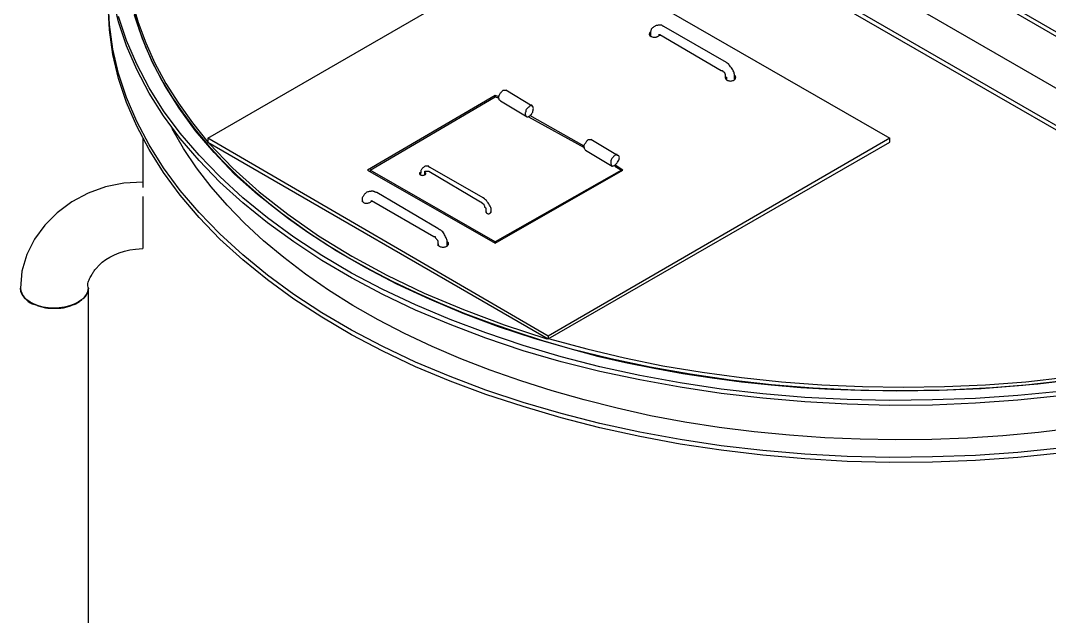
# Model space of a CAD drawing. Header units: metres. Extents: x 20 to 415, y 5 to 292.
# Drawn here: x 186.17 to 199.15, y 120.33 to 127.85 of the extents above; entities that cross this region are included whole.
import ezdxf

# ---------------------------------------------------------------- set-up
doc = ezdxf.new("R2010")
doc.units = ezdxf.units.M
doc.layers.add('ОБОРУДОВАНИЕ', color=8, linetype='Continuous')

msp = doc.modelspace()

# ---------------------------------------------------------------- linework, layer by layer
at = {"layer": 'ОБОРУДОВАНИЕ'}
for points in [[(188.217, 134.055), (203.303, 125.356)], [(203.252, 125.322), (188.217, 134.005)], [(203.135, 124.736), (188.619, 133.117)], [(203.135, 124.266), (189.876, 131.927)], [(203.135, 124.216), (189.96, 131.809)], [(187.479, 128.876), (187.49, 128.61), (187.523, 128.345), (187.578, 128.082), (187.653, 127.821), (187.75, 127.562), (187.867, 127.306), (188.004, 127.052), (188.162, 126.802), (188.339, 126.555), (188.535, 126.311)], [(188.535, 126.362), (192.826, 128.842)], [(192.826, 128.842), (197.134, 126.362)], [(199.277, 122.449), (198.747, 122.395), (198.212, 122.358), (197.671, 122.339), (197.133, 122.333), (196.596, 122.344), (196.062, 122.373), (195.532, 122.419), (195.008, 122.481), (194.489, 122.56), (193.979, 122.654), (193.478, 122.763), (192.987, 122.887), (192.508, 123.026), (192.039, 123.183), (191.588, 123.354), (191.154, 123.537), (190.74, 123.732), (190.346, 123.94), (189.971, 124.159), (189.617, 124.391), (189.285, 124.634), (188.974, 124.889), (188.686, 125.155), (188.423, 125.425), (188.186, 125.703), (187.976, 125.987), (187.792, 126.278), (187.637, 126.573), (187.508, 126.873), (187.408, 127.177), (187.336, 127.484), (187.293, 127.794), (187.278, 128.105)], [(199.277, 123.11), (198.747, 123.055), (198.212, 123.016), (197.671, 122.992), (197.133, 122.99), (196.596, 123.004), (196.062, 123.034), (195.532, 123.08), (195.008, 123.141), (194.489, 123.218), (193.979, 123.311), (193.478, 123.418), (192.987, 123.541), (192.508, 123.68), (192.039, 123.838), (191.588, 124.009), (191.154, 124.193), (190.74, 124.39), (190.346, 124.6), (189.971, 124.82), (189.617, 125.052), (189.285, 125.294), (188.974, 125.547), (188.686, 125.808), (188.423, 126.079), (188.186, 126.357), (187.976, 126.641), (187.792, 126.931), (187.637, 127.227), (187.508, 127.527), (187.408, 127.831), (187.336, 128.138)], [(199.277, 122.389), (198.747, 122.334), (198.212, 122.295), (197.671, 122.272), (197.133, 122.27), (196.596, 122.284), (196.062, 122.314), (195.532, 122.36), (195.008, 122.423), (194.489, 122.501), (193.979, 122.596), (193.478, 122.706), (192.987, 122.833), (192.508, 122.976), (192.039, 123.129), (191.588, 123.297), (191.154, 123.478), (190.74, 123.673), (190.346, 123.881), (189.971, 124.101), (189.617, 124.332), (189.285, 124.574), (188.974, 124.826), (188.686, 125.088), (188.423, 125.362), (188.186, 125.642), (187.976, 125.928), (187.792, 126.218), (187.637, 126.512), (187.508, 126.811), (187.408, 127.113), (187.336, 127.419), (187.293, 127.727), (187.278, 128.038)], [(187.599, 127.945), (187.666, 127.728), (187.747, 127.513), (187.843, 127.3), (187.954, 127.09), (188.078, 126.883), (188.217, 126.68), (188.369, 126.476), (188.535, 126.276), (188.713, 126.081), (188.904, 125.89), (189.108, 125.704), (189.324, 125.523), (189.552, 125.347), (189.793, 125.177), (190.047, 125.012), (190.312, 124.853), (190.584, 124.7), (190.867, 124.553), (191.159, 124.413), (191.461, 124.279), (191.773, 124.151), (192.092, 124.03), (192.42, 123.916), (192.755, 123.808), (193.098, 123.707), (193.447, 123.613), (193.801, 123.531), (194.16, 123.458), (194.523, 123.393), (194.891, 123.336), (195.261, 123.288), (195.635, 123.248), (196.011, 123.217), (196.389, 123.195), (196.769, 123.181), (197.151, 123.177)], [(199.277, 123.166), (198.747, 123.114), (198.212, 123.078), (197.671, 123.06), (197.133, 123.053), (196.596, 123.063), (196.062, 123.091), (195.532, 123.135), (195.008, 123.196), (194.489, 123.273), (193.979, 123.367), (193.478, 123.477), (192.987, 123.604), (192.508, 123.747), (192.039, 123.904), (191.588, 124.074), (191.154, 124.257), (190.74, 124.453), (190.346, 124.66), (189.971, 124.88), (189.617, 125.112), (189.285, 125.355), (188.974, 125.609), (188.686, 125.876), (188.423, 126.146), (188.186, 126.424), (187.976, 126.708), (187.792, 126.998), (187.637, 127.294), (187.508, 127.594), (187.408, 127.898)], [(199.331, 123.298), (198.811, 123.241), (198.285, 123.2), (197.754, 123.177), (197.222, 123.17), (196.692, 123.181), (196.165, 123.207), (195.642, 123.25), (195.125, 123.309), (194.614, 123.383), (194.111, 123.473), (193.617, 123.578), (193.132, 123.697), (192.659, 123.831), (192.199, 123.983), (191.755, 124.15), (191.327, 124.329), (190.917, 124.521), (190.526, 124.725), (190.153, 124.941), (189.801, 125.168), (189.469, 125.405), (189.159, 125.652), (188.871, 125.909), (188.612, 126.179), (188.378, 126.455), (188.171, 126.738), (187.99, 127.025), (187.836, 127.317), (187.708, 127.613), (187.609, 127.913)], [(194.117, 127.703), (194.113, 127.698), (194.109, 127.694), (194.106, 127.691), (194.104, 127.688), (194.103, 127.686), (194.102, 127.683), (194.101, 127.681), (194.101, 127.677), (194.1, 127.674), (194.1, 127.669)], [(194.1, 127.669), (194.101, 127.664), (194.104, 127.659), (194.109, 127.654), (194.114, 127.65), (194.121, 127.646), (194.129, 127.643), (194.138, 127.64), (194.148, 127.637), (194.157, 127.636), (194.167, 127.636), (194.177, 127.636), (194.186, 127.637), (194.194, 127.64), (194.201, 127.643), (194.207, 127.646), (194.213, 127.65), (194.219, 127.654), (194.224, 127.659), (194.229, 127.664), (194.234, 127.669)], [(194.285, 127.77), (194.28, 127.77), (194.276, 127.771), (194.273, 127.773), (194.271, 127.775), (194.268, 127.778), (194.265, 127.78), (194.263, 127.783), (194.26, 127.785), (194.256, 127.786), (194.251, 127.786), (194.241, 127.786), (194.231, 127.786), (194.222, 127.786), (194.212, 127.785), (194.203, 127.784), (194.195, 127.783), (194.187, 127.781), (194.179, 127.778), (194.173, 127.774), (194.167, 127.77), (194.158, 127.765), (194.149, 127.759), (194.142, 127.754), (194.135, 127.748), (194.13, 127.742), (194.125, 127.736), (194.122, 127.729), (194.119, 127.721), (194.118, 127.712), (194.117, 127.703), (194.117, 127.698), (194.117, 127.694), (194.117, 127.691), (194.117, 127.688), (194.117, 127.686), (194.117, 127.683), (194.117, 127.681), (194.117, 127.677), (194.117, 127.674), (194.117, 127.669)], [(194.117, 127.669), (194.117, 127.652)], [(194.218, 127.669), (194.218, 127.669), (194.218, 127.669), (194.22, 127.669), (194.221, 127.669), (194.224, 127.669), (194.226, 127.669), (194.229, 127.669), (194.231, 127.669), (194.233, 127.669), (194.234, 127.669), (194.234, 127.669)], [(194.234, 127.652), (194.234, 127.669)], [(194.234, 127.669), (195.006, 127.216)], [(195.073, 127.317), (194.285, 127.77)], [(195.173, 127.116), (195.173, 127.121), (195.173, 127.126), (195.173, 127.131), (195.173, 127.136), (195.173, 127.141), (195.173, 127.146), (195.173, 127.151), (195.173, 127.156), (195.173, 127.161), (195.173, 127.166), (195.172, 127.177), (195.169, 127.188), (195.165, 127.2), (195.159, 127.212), (195.152, 127.225), (195.144, 127.237), (195.135, 127.25), (195.126, 127.262), (195.116, 127.273), (195.106, 127.284), (195.106, 127.288), (195.104, 127.292), (195.102, 127.295), (195.099, 127.298), (195.096, 127.3), (195.092, 127.303), (195.087, 127.306), (195.082, 127.309), (195.078, 127.313), (195.073, 127.317)], [(195.006, 127.216), (195.006, 127.216), (195.007, 127.216), (195.009, 127.216), (195.011, 127.216), (195.014, 127.216), (195.016, 127.216), (195.019, 127.216), (195.021, 127.216), (195.022, 127.216), (195.022, 127.216), (195.023, 127.212), (195.024, 127.208), (195.026, 127.205), (195.028, 127.203), (195.031, 127.202), (195.033, 127.201), (195.036, 127.2), (195.037, 127.2), (195.039, 127.2), (195.039, 127.2), (195.044, 127.195), (195.047, 127.19), (195.05, 127.185), (195.052, 127.18), (195.054, 127.175), (195.055, 127.17), (195.055, 127.164), (195.056, 127.159), (195.056, 127.154), (195.056, 127.149), (195.056, 127.145), (195.057, 127.141), (195.059, 127.138), (195.062, 127.136), (195.064, 127.135), (195.067, 127.134), (195.069, 127.133), (195.071, 127.133), (195.072, 127.133), (195.073, 127.133), (195.073, 127.132), (195.073, 127.131), (195.073, 127.129), (195.073, 127.127), (195.073, 127.124), (195.073, 127.122), (195.073, 127.12), (195.073, 127.118), (195.073, 127.116), (195.073, 127.116)], [(195.056, 127.149), (195.056, 127.145), (195.056, 127.141), (195.056, 127.138), (195.056, 127.136), (195.056, 127.135), (195.056, 127.134), (195.056, 127.133), (195.056, 127.133), (195.056, 127.133), (195.056, 127.133)], [(195.19, 127.133), (195.19, 127.133), (195.19, 127.134), (195.189, 127.136), (195.189, 127.139), (195.188, 127.141), (195.186, 127.144), (195.184, 127.146), (195.181, 127.148), (195.178, 127.149), (195.173, 127.149)], [(195.056, 127.133), (195.057, 127.123), (195.059, 127.115), (195.064, 127.107), (195.07, 127.1), (195.077, 127.095), (195.085, 127.09), (195.094, 127.087), (195.103, 127.084), (195.113, 127.083), (195.123, 127.082), (195.133, 127.083), (195.143, 127.084), (195.152, 127.087), (195.161, 127.09), (195.169, 127.095), (195.176, 127.1), (195.182, 127.107), (195.186, 127.115), (195.189, 127.123), (195.19, 127.133)], [(195.073, 127.116), (195.073, 127.099)], [(195.173, 127.099), (195.173, 127.116)], [(192.156, 126.898), (190.547, 125.959)], [(192.156, 126.898), (192.156, 126.881)], [(192.206, 126.881), (192.156, 126.898)], [(192.223, 126.831), (192.218, 126.836), (192.213, 126.841), (192.209, 126.847), (192.205, 126.852), (192.202, 126.858), (192.2, 126.865), (192.199, 126.872), (192.2, 126.88), (192.202, 126.888), (192.206, 126.898), (192.207, 126.904), (192.21, 126.91), (192.214, 126.917), (192.219, 126.924), (192.225, 126.932), (192.232, 126.939), (192.238, 126.946), (192.245, 126.953), (192.251, 126.959), (192.257, 126.965)], [(192.257, 126.965), (192.262, 126.965), (192.266, 126.965), (192.271, 126.965), (192.276, 126.965), (192.28, 126.965), (192.283, 126.965), (192.286, 126.965), (192.288, 126.965), (192.29, 126.965), (192.29, 126.965)], [(192.625, 126.764), (192.29, 126.965)], [(190.58, 125.959), (192.156, 126.881)], [(192.156, 126.881), (192.206, 126.864)], [(192.223, 126.831), (192.558, 126.63)], [(192.592, 126.764), (192.586, 126.759), (192.58, 126.754), (192.574, 126.748), (192.567, 126.743), (192.56, 126.737), (192.554, 126.73), (192.549, 126.723), (192.545, 126.715), (192.543, 126.706), (192.542, 126.697), (192.538, 126.687), (192.535, 126.679), (192.535, 126.671), (192.535, 126.664), (192.537, 126.657), (192.54, 126.651), (192.544, 126.645), (192.549, 126.64), (192.553, 126.635), (192.558, 126.63)], [(192.558, 126.63), (192.564, 126.63), (192.57, 126.632), (192.577, 126.634), (192.584, 126.638), (192.592, 126.642), (192.599, 126.648), (192.607, 126.654), (192.614, 126.662), (192.62, 126.671), (192.625, 126.68), (192.63, 126.691), (192.633, 126.702), (192.636, 126.713), (192.637, 126.724), (192.638, 126.735), (192.637, 126.744), (192.636, 126.752), (192.633, 126.758), (192.63, 126.763), (192.625, 126.764)], [(192.625, 126.764), (192.625, 126.768), (192.623, 126.772), (192.621, 126.774), (192.618, 126.776), (192.615, 126.776), (192.611, 126.776), (192.606, 126.774), (192.602, 126.772), (192.597, 126.768), (192.592, 126.764)], [(192.575, 126.63), (193.279, 126.244)], [(193.279, 126.261), (192.592, 126.647)], [(199.453, 122.701), (199.009, 122.648), (198.559, 122.607), (198.111, 122.578), (197.661, 122.561), (197.211, 122.556), (196.761, 122.563), (196.313, 122.582), (195.867, 122.613), (195.423, 122.656), (194.983, 122.712), (194.547, 122.779), (194.117, 122.858), (193.694, 122.954), (193.279, 123.059), (192.874, 123.175), (192.479, 123.3), (192.095, 123.435), (191.723, 123.579), (191.362, 123.733), (191.015, 123.896), (190.682, 124.068), (190.362, 124.25), (190.054, 124.444), (189.763, 124.646), (189.49, 124.854), (189.234, 125.068), (188.996, 125.289), (188.777, 125.516), (188.575, 125.748), (188.392, 125.986), (188.228, 126.23), (188.083, 126.479)], [(187.714, 126.362), (187.714, 125.741)], [(188.535, 126.362), (188.535, 126.311)], [(192.826, 123.864), (188.535, 126.362)], [(188.535, 126.311), (192.826, 123.831)], [(188.552, 126.295), (188.85, 125.984), (189.18, 125.686), (189.54, 125.401), (189.93, 125.13), (190.348, 124.874), (190.792, 124.633), (191.262, 124.407), (191.756, 124.198), (192.272, 124.006), (192.81, 123.831)], [(197.134, 126.362), (192.826, 123.864)], [(192.826, 123.831), (197.134, 126.311)], [(193.296, 126.211), (193.291, 126.216), (193.288, 126.221), (193.285, 126.226), (193.283, 126.232), (193.281, 126.238), (193.28, 126.245), (193.28, 126.252), (193.279, 126.26), (193.279, 126.268), (193.279, 126.278), (193.284, 126.283), (193.289, 126.29), (193.294, 126.297), (193.299, 126.304), (193.304, 126.311), (193.309, 126.319), (193.314, 126.326), (193.319, 126.333), (193.324, 126.339), (193.329, 126.345)], [(193.329, 126.345), (193.334, 126.345), (193.339, 126.345), (193.344, 126.345), (193.348, 126.345), (193.352, 126.345), (193.356, 126.345), (193.359, 126.345), (193.361, 126.345), (193.362, 126.345), (193.363, 126.345)], [(193.698, 126.144), (193.363, 126.345)], [(197.134, 126.311), (197.134, 126.362)], [(193.296, 126.211), (193.631, 126.01)], [(193.665, 126.144), (193.66, 126.139), (193.655, 126.133), (193.649, 126.128), (193.644, 126.123), (193.639, 126.117), (193.634, 126.11), (193.629, 126.103), (193.624, 126.095), (193.619, 126.086), (193.614, 126.077), (193.614, 126.067), (193.614, 126.058), (193.615, 126.05), (193.615, 126.043), (193.616, 126.037), (193.618, 126.031), (193.62, 126.025), (193.623, 126.02), (193.627, 126.015), (193.631, 126.01)], [(193.631, 126.01), (193.637, 126.01), (193.643, 126.012), (193.65, 126.014), (193.657, 126.018), (193.665, 126.022), (193.672, 126.028), (193.679, 126.034), (193.686, 126.042), (193.693, 126.05), (193.698, 126.06), (193.707, 126.07), (193.714, 126.082), (193.719, 126.093), (193.722, 126.104), (193.723, 126.114), (193.722, 126.124), (193.719, 126.132), (193.714, 126.138), (193.707, 126.142), (193.698, 126.144)], [(193.698, 126.144), (193.698, 126.148), (193.696, 126.152), (193.694, 126.154), (193.691, 126.156), (193.688, 126.156), (193.684, 126.156), (193.679, 126.154), (193.674, 126.152), (193.67, 126.148), (193.665, 126.144)], [(191.335, 125.993), (191.334, 125.993), (191.333, 125.993), (191.331, 125.993), (191.329, 125.994), (191.326, 125.995), (191.324, 125.997), (191.322, 125.999), (191.32, 126.001), (191.318, 126.005), (191.318, 126.01), (191.308, 126.01), (191.3, 126.009), (191.292, 126.009), (191.285, 126.009), (191.278, 126.008), (191.272, 126.006), (191.266, 126.004), (191.261, 126.001), (191.256, 125.997), (191.251, 125.993), (191.246, 125.988), (191.241, 125.983), (191.236, 125.977), (191.232, 125.972), (191.228, 125.966), (191.224, 125.959), (191.221, 125.952), (191.219, 125.944), (191.218, 125.935), (191.217, 125.909)], [(192.005, 125.607), (191.335, 125.993)], [(193.765, 125.959), (193.665, 126.026)], [(193.665, 126.01), (193.748, 125.959)], [(190.547, 125.959), (192.156, 125.037)], [(190.58, 125.959), (190.58, 125.943)], [(192.156, 125.054), (190.58, 125.959)], [(191.217, 125.926), (191.213, 125.926), (191.209, 125.926), (191.206, 125.925), (191.204, 125.925), (191.203, 125.924), (191.202, 125.922), (191.201, 125.92), (191.201, 125.917), (191.201, 125.914), (191.201, 125.909)], [(191.201, 125.909), (191.201, 125.909), (191.202, 125.907), (191.205, 125.906), (191.208, 125.903), (191.211, 125.901), (191.215, 125.898), (191.22, 125.896), (191.224, 125.894), (191.229, 125.893), (191.234, 125.892), (191.244, 125.893), (191.252, 125.894), (191.26, 125.896), (191.266, 125.898), (191.272, 125.901), (191.276, 125.903), (191.28, 125.906), (191.282, 125.907), (191.284, 125.909), (191.284, 125.909)], [(191.211, 125.916), (191.211, 125.901)], [(191.268, 125.909), (191.268, 125.914), (191.268, 125.917), (191.268, 125.92), (191.268, 125.922), (191.268, 125.924), (191.268, 125.925), (191.268, 125.925), (191.268, 125.926), (191.268, 125.926), (191.268, 125.926), (191.268, 125.93), (191.268, 125.934), (191.268, 125.937), (191.268, 125.939), (191.268, 125.941), (191.268, 125.942), (191.268, 125.942), (191.268, 125.942), (191.268, 125.943), (191.268, 125.943), (191.272, 125.943), (191.276, 125.943), (191.279, 125.943), (191.281, 125.943), (191.282, 125.943), (191.283, 125.943), (191.284, 125.943), (191.284, 125.943), (191.284, 125.943), (191.318, 125.943)], [(191.284, 125.909), (191.284, 125.914), (191.283, 125.917), (191.281, 125.92), (191.279, 125.922), (191.276, 125.924), (191.273, 125.925), (191.271, 125.925), (191.269, 125.926), (191.268, 125.926), (191.268, 125.926)], [(191.268, 125.901), (191.268, 125.916)], [(191.268, 125.909), (191.268, 125.909), (191.268, 125.909)], [(191.318, 125.943), (191.972, 125.557)], [(192.156, 125.037), (193.765, 125.959)], [(193.748, 125.959), (192.156, 125.054)], [(193.748, 125.943), (193.748, 125.959)], [(187.714, 125.808), (187.475, 125.795), (187.243, 125.746), (187.023, 125.666), (186.819, 125.556), (186.635, 125.421), (186.476, 125.263), (186.346, 125.086), (186.249, 124.892), (186.189, 124.685), (186.172, 124.468)], [(187.714, 125.624), (187.714, 125.624), (187.714, 125.622), (187.714, 125.62), (187.714, 125.616), (187.714, 125.612), (187.714, 125.606), (187.714, 125.599), (187.714, 125.592), (187.714, 125.583), (187.714, 125.574), (187.714, 125.564), (187.714, 125.554), (187.714, 125.544), (187.714, 125.534), (187.714, 125.524), (187.714, 125.513), (187.714, 125.503), (187.714, 125.493), (187.714, 125.483), (187.714, 125.473), (187.714, 125.458), (187.714, 125.443), (187.714, 125.428), (187.714, 125.412), (187.714, 125.396), (187.714, 125.379), (187.714, 125.362), (187.714, 125.344), (187.714, 125.325), (187.714, 125.306), (187.714, 125.291), (187.714, 125.275), (187.714, 125.26), (187.714, 125.245), (187.714, 125.23), (187.714, 125.215), (187.714, 125.2), (187.714, 125.185), (187.714, 125.17), (187.714, 125.155), (187.714, 125.144), (187.714, 125.133), (187.714, 125.121), (187.714, 125.109), (187.714, 125.096), (187.714, 125.084), (187.714, 125.071), (187.714, 125.059), (187.714, 125.048), (187.714, 125.037), (187.714, 125.032), (187.714, 125.027), (187.714, 125.022), (187.714, 125.017), (187.714, 125.012), (187.714, 125.007), (187.714, 125.002), (187.714, 124.997), (187.714, 124.992), (187.714, 124.987), (187.714, 124.987), (187.714, 124.985), (187.714, 124.984), (187.714, 124.981), (187.714, 124.979), (187.714, 124.976), (187.714, 124.974), (187.714, 124.972), (187.714, 124.971), (187.714, 124.97)], [(190.664, 125.674), (190.659, 125.675), (190.654, 125.676), (190.649, 125.678), (190.644, 125.68), (190.639, 125.683), (190.634, 125.685), (190.629, 125.688), (190.624, 125.689), (190.619, 125.691), (190.614, 125.691), (190.608, 125.691), (190.602, 125.691), (190.595, 125.691), (190.587, 125.69), (190.578, 125.689), (190.569, 125.688), (190.56, 125.685), (190.55, 125.683), (190.54, 125.679), (190.53, 125.674), (190.525, 125.669), (190.52, 125.664), (190.515, 125.659), (190.51, 125.653), (190.505, 125.647), (190.5, 125.641), (190.495, 125.633), (190.49, 125.626), (190.485, 125.617), (190.48, 125.607), (190.48, 125.603), (190.48, 125.599), (190.48, 125.596), (190.48, 125.593), (190.48, 125.591), (190.48, 125.588), (190.48, 125.585), (190.48, 125.582), (190.48, 125.578), (190.48, 125.574)], [(190.48, 125.607), (190.48, 125.603), (190.48, 125.599), (190.48, 125.596), (190.48, 125.594), (190.48, 125.593), (190.48, 125.592), (190.48, 125.591), (190.48, 125.591), (190.48, 125.591), (190.48, 125.591)], [(190.48, 125.591), (190.48, 125.581), (190.482, 125.572), (190.484, 125.565), (190.488, 125.558), (190.492, 125.553), (190.498, 125.548), (190.504, 125.545), (190.512, 125.542), (190.521, 125.541), (190.53, 125.54), (190.54, 125.541), (190.55, 125.542), (190.559, 125.544), (190.568, 125.547), (190.576, 125.551), (190.583, 125.555), (190.589, 125.559), (190.593, 125.564), (190.596, 125.569), (190.597, 125.574)], [(191.435, 125.222), (190.664, 125.674)], [(192.106, 125.44), (192.106, 125.44), (192.106, 125.442), (192.106, 125.444), (192.106, 125.447), (192.106, 125.45), (192.106, 125.454), (192.106, 125.459), (192.106, 125.463), (192.106, 125.468), (192.106, 125.473), (192.1, 125.488), (192.094, 125.503), (192.086, 125.518), (192.078, 125.533), (192.068, 125.547), (192.057, 125.56), (192.046, 125.573), (192.033, 125.585), (192.02, 125.597), (192.005, 125.607)], [(190.48, 125.574), (190.48, 125.557)], [(190.597, 125.557), (190.597, 125.574)], [(190.597, 125.574), (190.597, 125.574), (190.597, 125.574)], [(190.597, 125.574), (191.385, 125.121)], [(191.972, 125.557), (191.972, 125.557), (191.973, 125.557), (191.975, 125.557), (191.977, 125.556), (191.98, 125.555), (191.983, 125.554), (191.985, 125.551), (191.987, 125.548), (191.988, 125.545), (191.988, 125.54), (191.993, 125.54), (191.998, 125.538), (192.003, 125.536), (192.007, 125.532), (192.012, 125.528), (192.015, 125.522), (192.018, 125.516), (192.02, 125.508), (192.021, 125.5), (192.022, 125.49), (192.026, 125.489), (192.03, 125.488), (192.033, 125.486), (192.035, 125.483), (192.037, 125.48), (192.038, 125.476), (192.038, 125.471), (192.038, 125.466), (192.039, 125.461), (192.039, 125.456), (192.039, 125.456), (192.039, 125.455), (192.039, 125.453), (192.039, 125.451), (192.039, 125.448), (192.039, 125.446), (192.039, 125.443), (192.039, 125.442), (192.039, 125.44), (192.039, 125.44)], [(192.039, 125.456), (192.039, 125.452), (192.039, 125.448), (192.039, 125.445), (192.039, 125.443), (192.039, 125.442), (192.039, 125.441), (192.039, 125.44), (192.039, 125.44), (192.039, 125.44), (192.039, 125.44)], [(192.106, 125.44), (192.106, 125.456)], [(192.039, 125.44), (192.039, 125.435), (192.041, 125.43), (192.043, 125.425), (192.046, 125.421), (192.049, 125.417), (192.053, 125.413), (192.058, 125.41), (192.062, 125.408), (192.067, 125.407), (192.072, 125.406), (192.077, 125.407), (192.082, 125.408), (192.087, 125.41), (192.091, 125.413), (192.095, 125.417), (192.099, 125.421), (192.102, 125.425), (192.104, 125.43), (192.105, 125.435), (192.106, 125.44)], [(192.039, 125.44), (192.039, 125.423)], [(192.106, 125.423), (192.106, 125.44)], [(191.553, 125.021), (191.553, 125.026), (191.553, 125.031), (191.553, 125.036), (191.553, 125.041), (191.553, 125.046), (191.553, 125.051), (191.553, 125.056), (191.553, 125.061), (191.553, 125.066), (191.553, 125.071), (191.548, 125.081), (191.542, 125.093), (191.537, 125.105), (191.531, 125.117), (191.525, 125.13), (191.519, 125.142), (191.512, 125.155), (191.504, 125.166), (191.495, 125.178), (191.486, 125.188), (191.48, 125.193), (191.475, 125.197), (191.47, 125.2), (191.465, 125.203), (191.46, 125.205), (191.455, 125.208), (191.45, 125.21), (191.445, 125.214), (191.44, 125.217), (191.435, 125.222)], [(191.385, 125.121), (191.402, 125.121), (191.402, 125.117), (191.402, 125.113), (191.402, 125.11), (191.402, 125.108), (191.402, 125.107), (191.402, 125.106), (191.402, 125.105), (191.402, 125.105), (191.402, 125.104), (191.402, 125.104), (191.407, 125.099), (191.412, 125.094), (191.416, 125.089), (191.421, 125.084), (191.425, 125.079), (191.428, 125.074), (191.431, 125.069), (191.433, 125.064), (191.435, 125.059), (191.435, 125.054), (191.435, 125.054), (191.435, 125.052), (191.435, 125.051), (191.435, 125.048), (191.435, 125.046), (191.435, 125.043), (191.435, 125.041), (191.435, 125.039), (191.435, 125.038), (191.435, 125.037), (191.435, 125.037), (191.435, 125.036), (191.435, 125.034), (191.435, 125.032), (191.435, 125.029), (191.435, 125.027), (191.435, 125.024), (191.435, 125.022), (191.435, 125.021), (191.435, 125.021)], [(187.027, 124.468), (187.023, 124.483), (187.021, 124.498), (187.02, 124.513), (187.022, 124.528), (187.025, 124.543), (187.029, 124.558), (187.035, 124.573), (187.042, 124.588), (187.051, 124.603), (187.06, 124.618), (187.065, 124.628), (187.071, 124.638), (187.076, 124.649), (187.082, 124.659), (187.088, 124.669), (187.094, 124.679), (187.101, 124.689), (187.109, 124.699), (187.118, 124.709), (187.127, 124.719), (187.161, 124.758), (187.201, 124.795), (187.247, 124.829), (187.299, 124.861), (187.356, 124.889), (187.417, 124.913), (187.482, 124.934), (187.551, 124.951), (187.623, 124.963), (187.714, 124.97)], [(191.435, 125.054), (191.435, 125.05), (191.435, 125.046), (191.435, 125.043), (191.435, 125.041), (191.435, 125.04), (191.435, 125.039), (191.435, 125.038), (191.435, 125.038), (191.435, 125.037), (191.435, 125.037)], [(191.435, 125.037), (191.436, 125.028), (191.437, 125.019), (191.44, 125.012), (191.444, 125.005), (191.45, 125), (191.457, 124.995), (191.466, 124.992), (191.476, 124.989), (191.488, 124.988), (191.502, 124.987), (191.512, 124.988), (191.522, 124.989), (191.532, 124.992), (191.54, 124.995), (191.548, 125), (191.555, 125.005), (191.561, 125.012), (191.566, 125.019), (191.568, 125.028), (191.569, 125.037)], [(191.435, 125.021), (191.435, 125.004)], [(191.569, 125.037), (191.569, 125.038), (191.568, 125.039), (191.566, 125.041), (191.563, 125.043), (191.561, 125.046), (191.558, 125.048), (191.556, 125.051), (191.554, 125.052), (191.553, 125.054), (191.553, 125.054)], [(191.553, 125.004), (191.553, 125.021)], [(192.156, 125.054), (192.156, 125.037)], [(186.172, 124.468), (186.177, 124.428), (186.193, 124.39), (186.218, 124.354), (186.252, 124.321), (186.294, 124.292), (186.342, 124.266), (186.397, 124.245), (186.457, 124.229), (186.522, 124.22), (186.591, 124.216), (186.66, 124.22), (186.726, 124.229), (186.789, 124.245), (186.846, 124.266), (186.897, 124.292), (186.941, 124.321), (186.977, 124.354), (187.004, 124.39), (187.021, 124.428), (187.027, 124.468)], [(186.172, 124.468), (186.172, 124.468), (186.173, 124.457), (186.174, 124.447), (186.176, 124.437), (186.179, 124.427), (186.182, 124.417), (186.187, 124.407), (186.191, 124.397), (186.196, 124.387), (186.2, 124.377), (186.206, 124.367), (186.211, 124.357), (186.217, 124.349), (186.225, 124.34), (186.233, 124.333), (186.241, 124.325), (186.25, 124.317), (186.26, 124.31), (186.269, 124.302), (186.279, 124.293), (186.289, 124.283), (186.304, 124.278), (186.32, 124.273), (186.335, 124.268), (186.35, 124.263), (186.365, 124.258), (186.38, 124.253), (186.395, 124.248), (186.41, 124.243), (186.425, 124.238), (186.44, 124.233), (186.455, 124.228), (186.47, 124.225), (186.485, 124.222), (186.501, 124.22), (186.516, 124.218), (186.531, 124.217), (186.546, 124.217), (186.561, 124.216), (186.576, 124.216), (186.591, 124.216), (186.611, 124.216), (186.629, 124.216), (186.647, 124.217), (186.664, 124.217), (186.681, 124.218), (186.697, 124.22), (186.713, 124.222), (186.728, 124.225), (186.744, 124.228), (186.759, 124.233), (186.774, 124.238), (186.789, 124.243), (186.803, 124.248), (186.818, 124.253), (186.832, 124.258), (186.846, 124.263), (186.859, 124.268), (186.871, 124.273), (186.882, 124.278), (186.893, 124.283), (186.903, 124.293), (186.913, 124.302), (186.923, 124.31), (186.933, 124.317), (186.943, 124.325), (186.953, 124.333), (186.963, 124.34), (186.973, 124.349), (186.983, 124.357), (186.993, 124.367), (186.998, 124.377), (187.003, 124.387), (187.008, 124.397), (187.012, 124.407), (187.016, 124.417), (187.02, 124.427), (187.023, 124.437), (187.025, 124.447), (187.026, 124.457), (187.027, 124.468)], [(187.027, 124.468), (187.021, 124.428), (187.004, 124.39), (186.977, 124.354), (186.941, 124.321), (186.897, 124.292), (186.846, 124.266), (186.789, 124.245), (186.726, 124.229), (186.66, 124.22), (186.591, 124.216), (186.522, 124.22), (186.457, 124.229), (186.397, 124.245), (186.342, 124.266), (186.294, 124.292), (186.252, 124.321), (186.218, 124.354), (186.193, 124.39), (186.177, 124.428), (186.172, 124.468)], [(187.027, 118.936), (187.027, 124.468)], [(192.843, 123.831), (193.311, 123.702), (193.787, 123.589), (194.272, 123.491), (194.765, 123.408), (195.263, 123.34), (195.768, 123.287), (196.276, 123.25), (196.789, 123.227), (197.304, 123.22), (197.822, 123.227), (198.338, 123.25), (198.85, 123.289), (199.357, 123.344), (199.857, 123.414), (200.351, 123.5), (200.835, 123.6), (201.31, 123.716), (201.774, 123.846), (202.226, 123.99), (202.666, 124.149)], [(197.268, 123.177), (197.85, 123.186), (198.427, 123.215), (198.998, 123.263), (199.563, 123.33), (200.118, 123.416), (200.663, 123.521), (201.197, 123.645), (201.718, 123.788), (202.225, 123.951), (202.716, 124.132)], [(192.826, 123.864), (192.826, 123.831)], [(197.151, 123.177), (197.162, 123.177), (197.173, 123.177), (197.185, 123.177), (197.197, 123.177), (197.21, 123.177), (197.222, 123.177), (197.235, 123.177), (197.247, 123.177), (197.258, 123.177), (197.268, 123.177)]]:
    msp.add_lwpolyline(points, dxfattribs=at)

doc.saveas('drawing.dxf')
